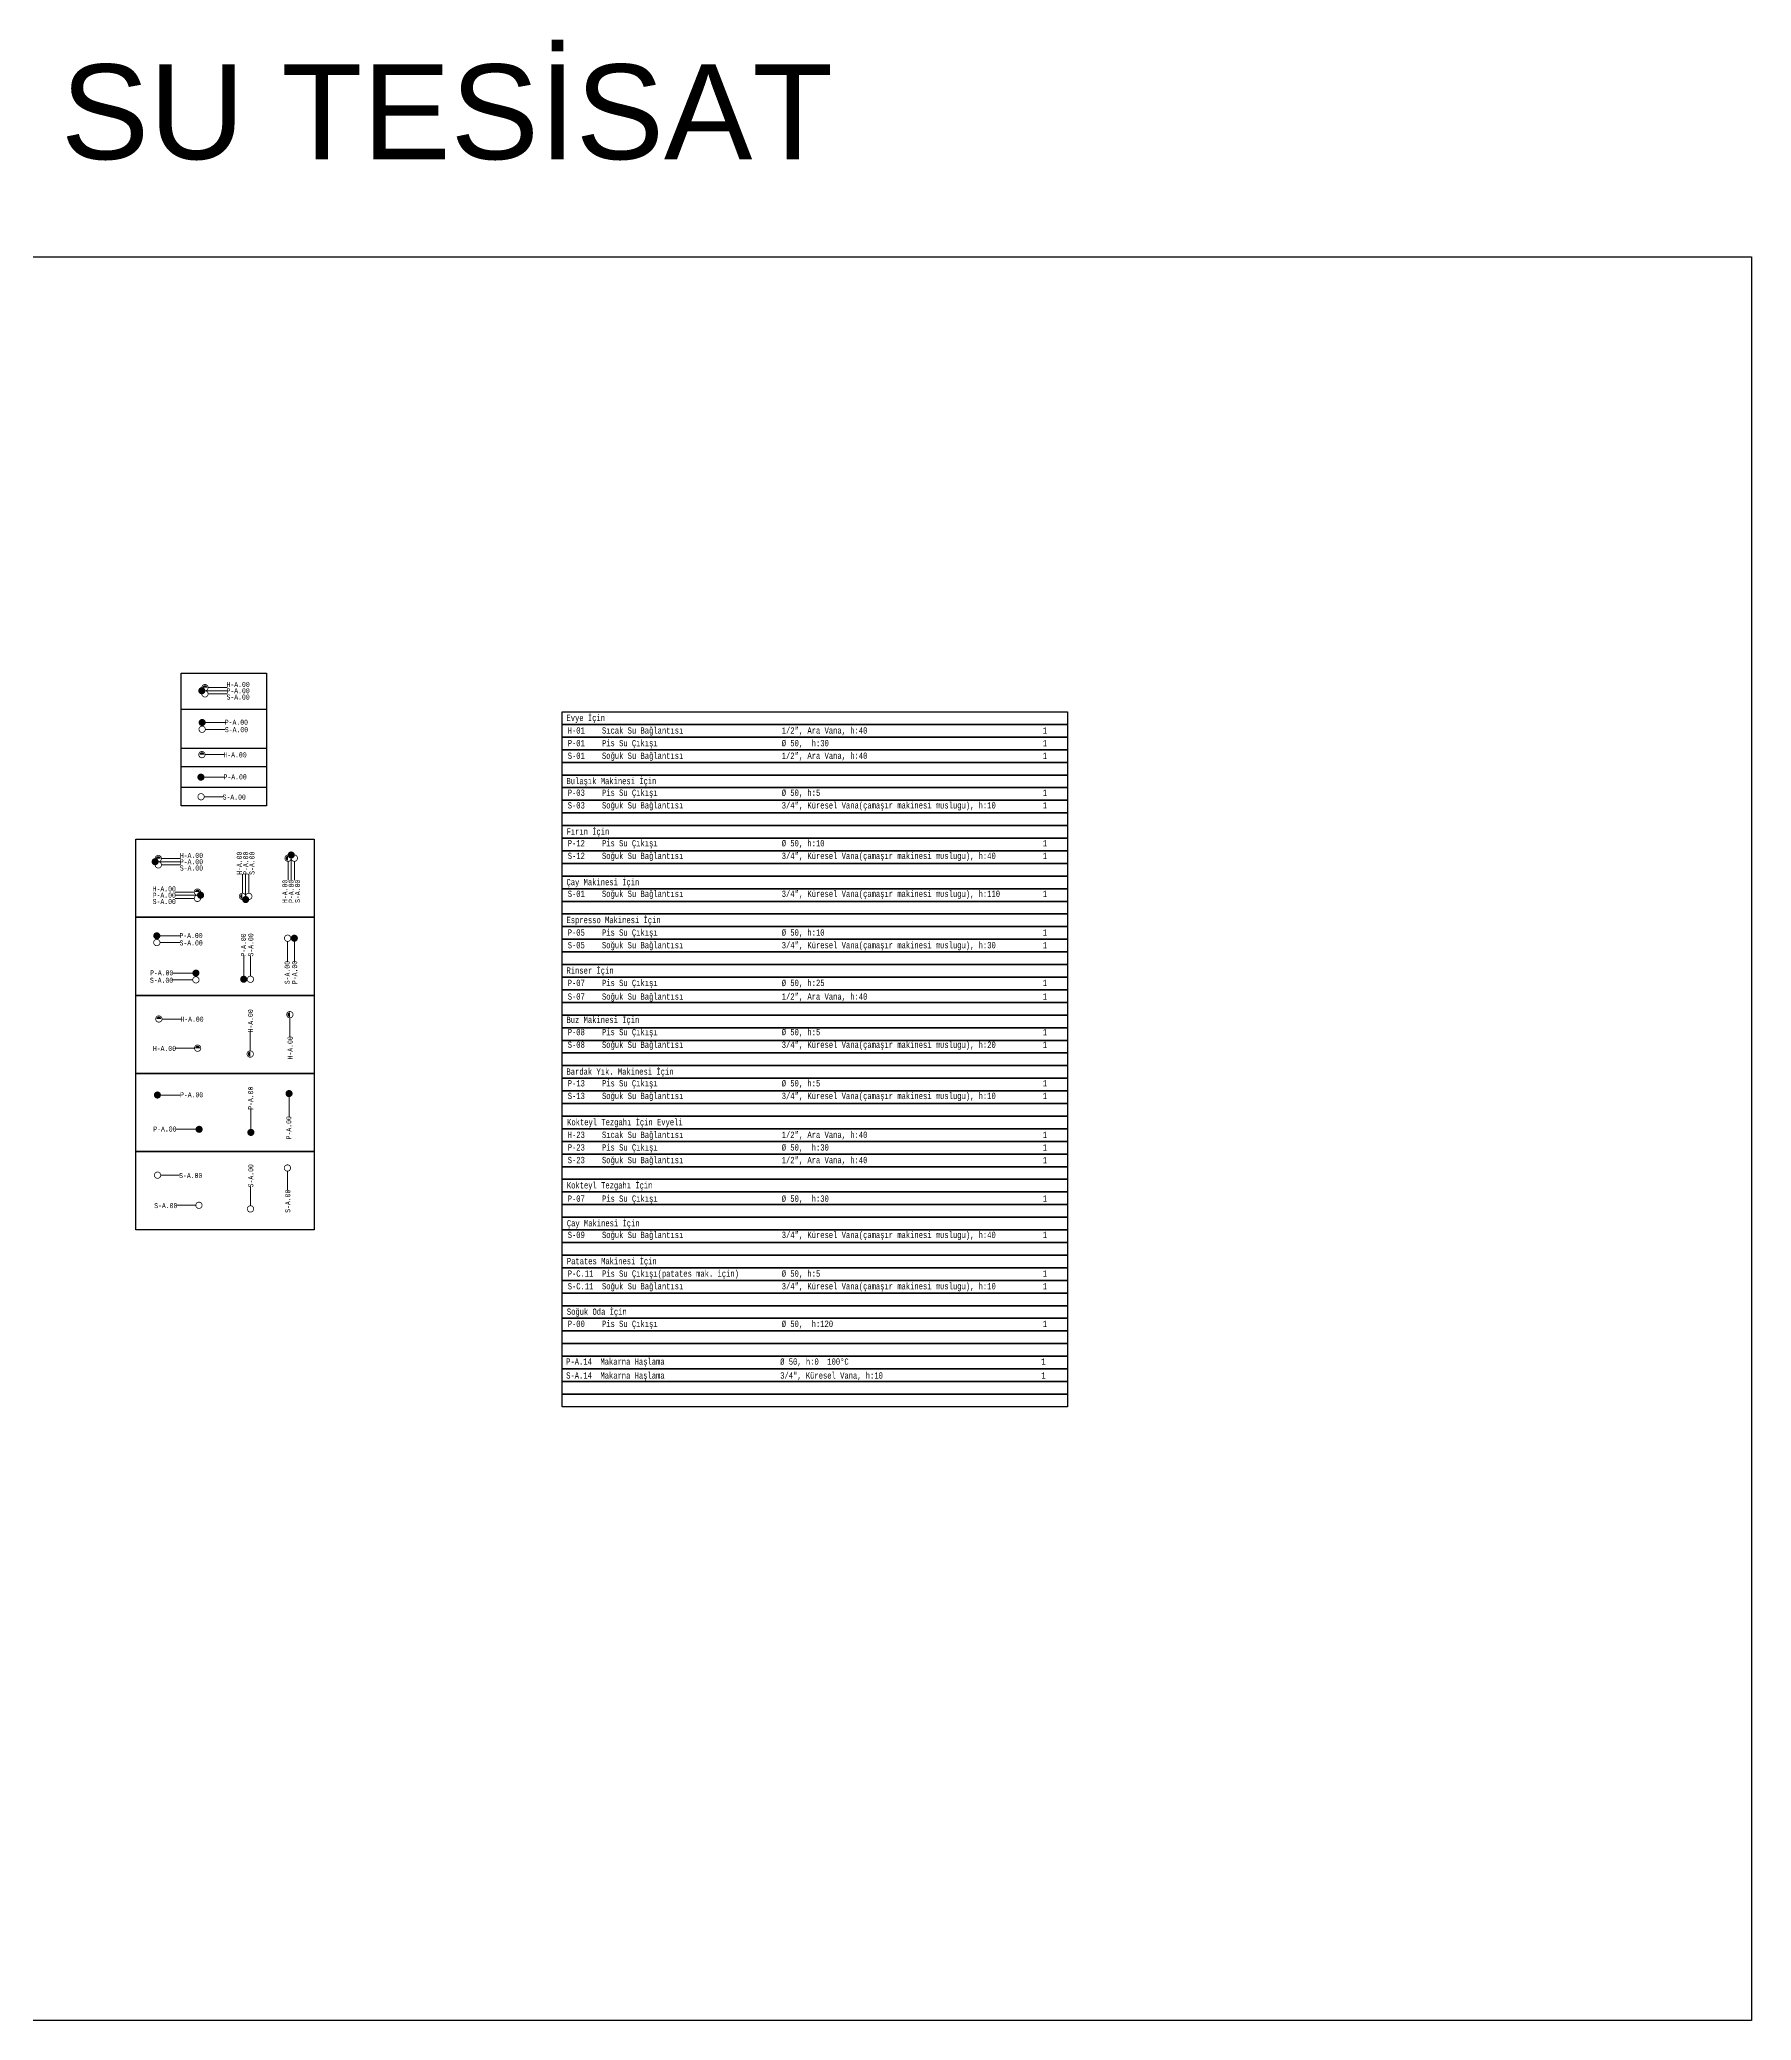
# Model space of a CAD drawing. Header units: millimetres. Extents: x -3516 to 33273, y -7531 to 724.
# Drawn here: x 20206 to 22917, y -7531 to -4396 of the extents above; entities that cross this region are included whole.
import ezdxf
from ezdxf.enums import TextEntityAlignment as Align

# ---------------------------------------------------------------- set-up
doc = ezdxf.new("R2010")
doc.units = ezdxf.units.MM
for name, color, linetype, lineweight in [('-DWG_ANA', 7, 'Continuous', 50), ('GRC- Yazı 1', 3, 'Continuous', 20), ('GRC-Ekipman', 4, 'Continuous', 25), ('PLAN', 253, 'Continuous', 15)]:
    doc.layers.add(name, color=color, linetype=linetype, lineweight=lineweight)
doc.layers.add('TES_SU', color=150, linetype='Continuous')
doc.styles.add('antet', font='', dxfattribs={"width": 0.8})
doc.styles.add('ekp-yazı', font='arial.ttf', dxfattribs={"height": 10})
doc.styles.get('antet').set_extended_font_data('Monospac821 BT')

# ---------------------------------------------------------------- blocks, each defined once
blk = doc.blocks.new('*U128')
at = {"layer": 'GRC-Ekipman', "color": 5, "lineweight": 25}
blk.add_lwpolyline([(-10, -400), (-10, 400), (10, 400), (10, -400)], close=True, dxfattribs=at)
blk = doc.blocks.new('*U129')
at = {"layer": 'GRC-Ekipman', "color": 0, "linetype": 'ByBlock', "lineweight": -2, "transparency": 16777216}
for p in [(0, 0), (20, 0), (40, 0), (60, 0), (80, 0), (100, 0), (120, 0), (140, 0), (160, 0), (180, 0), (200, 0), (220, 0), (240, 0), (260, 0), (280, 0), (300, 0), (320, 0), (340, 0), (360, 0), (380, 0), (400, 0), (420, 0), (440, 0), (460, 0), (480, 0), (500, 0), (520, 0), (540, 0), (560, 0), (580, 0), (600, 0), (620, 0), (640, 0), (660, 0), (680, 0), (700, 0), (720, 0), (740, 0), (760, 0), (780, 0), (800, 0), (820, 0), (840, 0), (860, 0), (880, 0), (900, 0), (920, 0), (940, 0), (960, 0), (980, 0), (1000, 0), (1020, 0), (1040, 0), (1060, 0), (1080, 0)]:
    blk.add_blockref('*U128', p, dxfattribs=at)
blk = doc.blocks.new('v-sp')
at = {"layer": 'TES_SU', "linetype": 'Continuous', "const_width": 5.58}
blk.add_lwpolyline([(-2.8, 0, 1), (2.8, 0, 1)], format="xyb", close=True, dxfattribs=at)
blk = doc.blocks.new('v-sg')
at = {"layer": 'TES_SU', "linetype": 'Continuous', "const_width": 1.2}
blk.add_lwpolyline([(-5, 0, 1), (5, 0, 1)], format="xyb", close=True, dxfattribs=at)
blk = doc.blocks.new('v-h')
at = {"layer": 'TES_SU', "linetype": 'Continuous', "const_width": 1.2}
blk.add_lwpolyline([(0, -5, 1), (0, 5, 1)], format="xyb", close=True, dxfattribs=at)
at = {"layer": 'TES_SU', "linetype": 'Continuous', "const_width": 3.744}
for points in [[(0, 1.872, 0.41421356), (-1.872, 0, 1)], [(-1.872, 0, 0.41421356), (0, -1.872, 1)]]:
    blk.add_lwpolyline(points, format="xyb", dxfattribs=at)
blk = doc.blocks.new('A$Cb8a359cd')
at = {"layer": 'TES_SU', "linetype": 'Continuous', "lineweight": 9, "elevation": -1}
for points in [[(7.8, 14.2), (42.8, 14.2)], [(12.8, 9.2), (42.8, 9.2)]]:
    blk.add_lwpolyline(points, dxfattribs=at)
at = {"layer": 'TES_SU', "linetype": 'Continuous', "lineweight": 15, "elevation": -1}
blk.add_lwpolyline([(12.8, 19.2), (42.8, 19.2)], dxfattribs=at)
at = {"linetype": 'Continuous', "xscale": -1, "rotation": 180.0000144432819}
for name, p in [('v-sp', (2.8, 14.2, -1)), ('v-sg', (7.8, 9.2, -1))]:
    blk.add_blockref(name, p, dxfattribs=at)
at = {"layer": 'PLAN', "linetype": 'Continuous', "xscale": -1, "rotation": 90.00001444328186}
blk.add_blockref('v-h', (7.8, 19.2, -1), dxfattribs=at)
at = {"layer": 'TES_SU', "linetype": 'Continuous', "style": 'antet', "width": 0.8}
for tag, p in [('S-A.00', (60.3, 4.2)), ('H-A.00', (60.3, 24.2)), ('P-A.00', (60.3, 14.2))]:
    blk.add_attdef(tag, text='', height=8, rotation=0, dxfattribs=at).set_placement(p, align=Align.MIDDLE)
blk = doc.blocks.new('A$C19a315f3')
at = {"layer": 'TES_SU', "linetype": 'Continuous', "lineweight": 15, "elevation": -1}
blk.add_lwpolyline([(10, 5), (40, 5)], dxfattribs=at)
at = {"layer": 'PLAN', "linetype": 'Continuous', "xscale": -1, "rotation": 90.00001444328186}
blk.add_blockref('v-h', (5, 5, -1), dxfattribs=at)
at = {"layer": 'TES_SU', "linetype": 'Continuous', "style": 'antet', "width": 0.8}
blk.add_attdef('H-A.00', text='', height=8, rotation=0, dxfattribs=at).set_placement((57.5, 4.6), align=Align.MIDDLE)
blk = doc.blocks.new('A$Ce90b04da')
at = {"layer": 'TES_SU', "linetype": 'Continuous', "lineweight": 9, "elevation": -1}
blk.add_lwpolyline([(10, 5), (40, 5)], dxfattribs=at)
at = {"linetype": 'Continuous', "xscale": -1, "rotation": 180.0000144432819}
blk.add_blockref('v-sg', (5, 5, -1), dxfattribs=at)
at = {"layer": 'TES_SU', "linetype": 'Continuous', "style": 'antet', "width": 0.8}
blk.add_attdef('S-A.00', text='', height=8, rotation=0, dxfattribs=at).set_placement((57.5, 4.5), align=Align.MIDDLE)
blk = doc.blocks.new('A$C22fc1eed')
at = {"layer": 'TES_SU', "linetype": 'Continuous', "lineweight": 9, "elevation": -1}
blk.add_lwpolyline([(7.8, 3.7), (39.1, 3.7)], dxfattribs=at)
at = {"linetype": 'Continuous', "xscale": -1, "rotation": 180.0000144432819}
blk.add_blockref('v-sp', (2.8, 3.7, -1), dxfattribs=at)
at = {"layer": 'TES_SU', "linetype": 'Continuous', "style": 'antet', "width": 0.8}
blk.add_attdef('P-A.00', text='', height=8, rotation=0, dxfattribs=at).set_placement((57, 4.1), align=Align.MIDDLE)
blk = doc.blocks.new('A$C92c2d884')
at = {"layer": 'TES_SU', "linetype": 'Continuous', "lineweight": 9, "elevation": -1}
for points in [[(10, 15.7), (41.3, 15.7)], [(10.2, 4.9), (41.4, 4.9)]]:
    blk.add_lwpolyline(points, dxfattribs=at)
at = {"linetype": 'Continuous', "xscale": -1, "rotation": 180.0000144432819}
for name, p in [('v-sp', (5, 15.7, -1)), ('v-sg', (5, 5, -1))]:
    blk.add_blockref(name, p, dxfattribs=at)
at = {"layer": 'TES_SU', "linetype": 'Continuous', "style": 'antet', "width": 0.8}
for tag, p in [('S-A.00', (59.4, 4.4)), ('P-A.00', (59.2, 16.1))]:
    blk.add_attdef(tag, text='', height=8, rotation=0, dxfattribs=at).set_placement(p, align=Align.MIDDLE)

msp = doc.modelspace()

# ---------------------------------------------------------------- linework, layer by layer
for p, q in [((20430.768, -5455.949), (20565.901, -5455.949)), ((20430.768, -5517.546), (20565.901, -5517.546)), ((20430.768, -5546.567), (20565.901, -5546.567)), ((20430.768, -5579.143), (20565.901, -5579.143))]:
    msp.add_line(p, q)
msp.add_lwpolyline([(18598.793, -4739.843), (22917.079, -4739.843), (22917.079, -7531.4), (18598.793, -7531.4)])
for points in [[(20430.768, -5399.09), (20565.901, -5399.09), (20565.901, -5608.757), (20430.768, -5608.757)], [(20358.648, -5661.561), (20641.272, -5661.561), (20641.272, -5785.207), (20358.648, -5785.207)], [(20358.648, -5785.207), (20641.272, -5785.207), (20641.272, -5908.853), (20358.648, -5908.853)], [(20358.648, -5908.853), (20641.272, -5908.853), (20641.272, -6032.498), (20358.648, -6032.498)], [(20358.648, -6032.498), (20641.272, -6032.498), (20641.272, -6156.144), (20358.648, -6156.144)], [(20358.648, -6156.144), (20641.272, -6156.144), (20641.272, -6279.79), (20358.648, -6279.79)]]:
    msp.add_lwpolyline(points, close=True)

# ---------------------------------------------------------------- block references
for name, p, values in [('A$Cb8a359cd', (20460.424, -5440.889), {'H-A.00': 'H-A.00', 'S-A.00': 'S-A.00', 'P-A.00': 'P-A.00'}), ('A$C92c2d884', (20458.762, -5492.643), {'S-A.00': 'S-A.00', 'P-A.00': 'P-A.00'}), ('A$C19a315f3', (20458.395, -5532.82), {'H-A.00': 'H-A.00'}), ('A$C22fc1eed', (20459.053, -5567.17), {'P-A.00': 'P-A.00'}), ('A$Ce90b04da', (20457.08, -5599.502), {'S-A.00': 'S-A.00'}), ('A$Cb8a359cd', (20386.547, -5711.496), {'H-A.00': 'H-A.00', 'S-A.00': 'S-A.00', 'P-A.00': 'P-A.00'}), ('A$C92c2d884', (20386.974, -5830.251), {'S-A.00': 'S-A.00', 'P-A.00': 'P-A.00'}), ('A$C19a315f3', (20390.22, -5951.28), {'H-A.00': 'H-A.00'}), ('A$C22fc1eed', (20390.116, -6070.288), {'P-A.00': 'P-A.00'}), ('A$Ce90b04da', (20388.157, -6198.527), {'S-A.00': 'S-A.00'})]:
    msp.add_blockref(name, p).add_auto_attribs(values)
for name, p, rotation, values in [('A$Cb8a359cd', (20546.859, -5759.967), 90, {'H-A.00': 'H-A.00', 'S-A.00': 'S-A.00', 'P-A.00': 'P-A.00'}), ('A$C92c2d884', (20545.259, -5888.366), 90, {'S-A.00': 'S-A.00', 'P-A.00': 'P-A.00'}), ('A$C19a315f3', (20544.898, -6006.74, 1), 90.00000000000001, {'H-A.00': 'H-A.00'}), ('A$C22fc1eed', (20544.668, -6128.595), 89.99999999999999, {'P-A.00': 'P-A.00'}), ('A$Ce90b04da', (20545.319, -6251.905), 90, {'S-A.00': 'S-A.00'})]:
    msp.add_blockref(name, p, dxfattribs=dict(rotation=rotation)).add_auto_attribs(values)
ref = msp.add_blockref('A$Cb8a359cd', (20618.978, -5683.878), dxfattribs=dict(xscale=-1, rotation=90))
ref.add_attrib('H-A.00', 'H-A.00', dxfattribs={"layer": 'TES_SU', "linetype": 'Continuous', "height": 8, "rotation": 89.999986, "style": 'antet', "width": 0.8}).set_placement((20594.764, -5744.196, 0), align=Align.MIDDLE)
ref.add_attrib('S-A.00', 'S-A.00', dxfattribs={"layer": 'TES_SU', "linetype": 'Continuous', "height": 8, "rotation": 89.999986, "style": 'antet', "width": 0.8}).set_placement((20614.764, -5744.196, 0), align=Align.MIDDLE)
ref.add_attrib('P-A.00', 'P-A.00', dxfattribs={"layer": 'TES_SU', "linetype": 'Continuous', "height": 8, "rotation": 89.999986, "style": 'antet', "width": 0.8}).set_placement((20604.764, -5744.196, 0), align=Align.MIDDLE)
ref = msp.add_blockref('A$Cb8a359cd', (20464.102, -5764.491), dxfattribs=dict(xscale=-1))
ref.add_attrib('H-A.00', 'H-A.00', dxfattribs={"layer": 'TES_SU', "linetype": 'Continuous', "height": 8, "rotation": 359.999986, "style": 'antet', "width": 0.8}).set_placement((20403.784, -5740.278, 0), align=Align.MIDDLE)
ref.add_attrib('S-A.00', 'S-A.00', dxfattribs={"layer": 'TES_SU', "linetype": 'Continuous', "height": 8, "rotation": 359.999986, "style": 'antet', "width": 0.8}).set_placement((20403.784, -5760.278, 0), align=Align.MIDDLE)
ref.add_attrib('P-A.00', 'P-A.00', dxfattribs={"layer": 'TES_SU', "linetype": 'Continuous', "height": 8, "rotation": 359.999986, "style": 'antet', "width": 0.8}).set_placement((20403.784, -5750.278, 0), align=Align.MIDDLE)
ref = msp.add_blockref('A$C92c2d884', (20594.1, -5813.375), dxfattribs=dict(rotation=270))
ref.add_attrib('S-A.00', 'S-A.00', dxfattribs={"layer": 'TES_SU', "linetype": 'Continuous', "height": 8, "rotation": 90.000014, "style": 'antet', "width": 0.8}).set_placement((20598.462, -5872.786, 0), align=Align.MIDDLE)
ref.add_attrib('P-A.00', 'P-A.00', dxfattribs={"layer": 'TES_SU', "linetype": 'Continuous', "height": 8, "rotation": 90.000014, "style": 'antet', "width": 0.8}).set_placement((20610.245, -5872.587, 0), align=Align.MIDDLE)
ref = msp.add_blockref('A$C92c2d884', (20458.907, -5889.287), dxfattribs=dict(xscale=-1))
ref.add_attrib('S-A.00', 'S-A.00', dxfattribs={"layer": 'TES_SU', "linetype": 'Continuous', "height": 8, "rotation": 359.999986, "style": 'antet', "width": 0.8}).set_placement((20399.496, -5884.926, 0), align=Align.MIDDLE)
ref.add_attrib('P-A.00', 'P-A.00', dxfattribs={"layer": 'TES_SU', "linetype": 'Continuous', "height": 8, "rotation": 359.999986, "style": 'antet', "width": 0.8}).set_placement((20399.696, -5873.143, 0), align=Align.MIDDLE)
ref = msp.add_blockref('A$C19a315f3', (20607.657, -5934.387, 1), dxfattribs=dict(xscale=-1, rotation=90))
ref.add_attrib('H-A.00', 'H-A.00', dxfattribs={"layer": 'TES_SU', "linetype": 'Continuous', "height": 8, "rotation": 89.999986, "style": 'antet', "width": 0.8}).set_placement((20603.062, -5991.916, 1), align=Align.MIDDLE)
ref = msp.add_blockref('A$C19a315f3', (20461.632, -5997.445), dxfattribs=dict(xscale=-1))
ref.add_attrib('H-A.00', 'H-A.00', dxfattribs={"layer": 'TES_SU', "linetype": 'Continuous', "height": 8, "rotation": 359.999986, "style": 'antet', "width": 0.8}).set_placement((20404.103, -5992.85, 0), align=Align.MIDDLE)
ref = msp.add_blockref('A$C22fc1eed', (20605.09, -6061.445), dxfattribs=dict(xscale=-1, rotation=90))
ref.add_attrib('P-A.00', 'P-A.00', dxfattribs={"layer": 'TES_SU', "linetype": 'Continuous', "height": 8, "rotation": 89.999986, "style": 'antet', "width": 0.8}).set_placement((20600.949, -6118.446, 0), align=Align.MIDDLE)
ref = msp.add_blockref('A$C22fc1eed', (20461.79, -6124.585), dxfattribs=dict(xscale=-1))
ref.add_attrib('P-A.00', 'P-A.00', dxfattribs={"layer": 'TES_SU', "linetype": 'Continuous', "height": 8, "rotation": 359.999986, "style": 'antet', "width": 0.8}).set_placement((20404.79, -6120.445, 0), align=Align.MIDDLE)
ref = msp.add_blockref('A$Ce90b04da', (20603.805, -6177.115), dxfattribs=dict(xscale=-1, rotation=90))
ref.add_attrib('S-A.00', 'S-A.00', dxfattribs={"layer": 'TES_SU', "linetype": 'Continuous', "height": 8, "rotation": 89.999986, "style": 'antet', "width": 0.8}).set_placement((20599.335, -6234.644, 0), align=Align.MIDDLE)
ref = msp.add_blockref('A$Ce90b04da', (20463.72, -6246.141), dxfattribs=dict(xscale=-1))
ref.add_attrib('S-A.00', 'S-A.00', dxfattribs={"layer": 'TES_SU', "linetype": 'Continuous', "height": 8, "rotation": 359.999986, "style": 'antet', "width": 0.8}).set_placement((20406.191, -6241.671, 0), align=Align.MIDDLE)
at = {"layer": 'GRC-Ekipman', "color": 5, "lineweight": 25, "rotation": 270.0000000000074}
msp.add_blockref('*U129', (21434.044, -5470.046), dxfattribs=at)

# ---------------------------------------------------------------- texts
at = {"layer": '-DWG_ANA', "linetype": 'Continuous', "style": 'antet', "width": 0.8}
for s, p in [('Evye İçin', (21040.742, -5474.538)), ('Bulaşık Makinesi İçin', (21040.742, -5574.538)), ('Fırın İçin', (21040.742, -5654.538)), ('Çay Makinesi İçin', (21040.742, -5734.538)), ('Espresso Makinesi İçin', (21040.742, -5794.538)), ('Rinser İçin', (21040.742, -5874.538)), ('Buz Makinesi İçin', (21040.742, -5952.502)), ('Bardak Yık. Makinesi İçin', (21040.742, -6034.538)), ('Kokteyl Tezgahı İçin Evyeli', (21041.735, -6114.538)), ('Kokteyl Tezgahı İçin', (21041.295, -6214.538)), ('Çay Makinesi İçin', (21041.295, -6274.538)), ('Patates Makinesi İçin', (21041.295, -6334.538)), ('Soğuk Oda İçin', (21041.295, -6414.538))]:
    msp.add_text(s, height=10, dxfattribs=at).set_placement(p)
at = {"layer": 'GRC- Yazı 1', "color": 5, "style": 'ekp-yazı'}
msp.add_text('SU TESİSAT', height=150.0627, dxfattribs=at).set_placement((20240.041, -4585.212))
at = {"layer": 'TES_SU', "linetype": 'Continuous', "style": 'antet', "width": 0.8}
for s, p in [(' H-01    Sıcak Su Bağlantısı                       1/2", Ara Vana, h:40                                         1', (21035.907, -5494.531)), (' P-01    Pis Su Çıkışı                             Ø 50,  h:30                                                  1', (21035.907, -5514.531)), (' S-01    Soğuk Su Bağlantısı                       1/2", Ara Vana, h:40                                         1', (21035.907, -5534.531)), (' S-03    Soğuk Su Bağlantısı                       3/4", Küresel Vana(çamaşır makinesi muslugu), h:10           1', (21035.907, -5613.031)), (' P-03    Pis Su Çıkışı                             Ø 50, h:5                                                    1', (21035.907, -5593.031)), (' P-12    Pis Su Çıkışı                             Ø 50, h:10                                                   1', (21035.907, -5673.031)), (' S-12    Soğuk Su Bağlantısı                       3/4", Küresel Vana(çamaşır makinesi muslugu), h:40           1', (21035.907, -5693.031)), (' S-01    Soğuk Su Bağlantısı                       3/4", Küresel Vana(çamaşır makinesi muslugu), h:110          1', (21035.907, -5753.031)), (' S-05    Soğuk Su Bağlantısı                       3/4", Küresel Vana(çamaşır makinesi muslugu), h:30           1', (21035.907, -5834.354)), (' P-05    Pis Su Çıkışı                             Ø 50, h:10                                                   1', (21035.907, -5814.354)), (' P-07    Pis Su Çıkışı                             Ø 50, h:25                                                   1', (21035.907, -5894.169)), (' S-07    Soğuk Su Bağlantısı                       1/2", Ara Vana, h:40                                         1', (21035.907, -5915.669)), (' S-08    Soğuk Su Bağlantısı                       3/4", Küresel Vana(çamaşır makinesi muslugu), h:20           1', (21035.907, -5991.963)), (' P-08    Pis Su Çıkışı                             Ø 50, h:5                                                    1', (21035.907, -5971.963)), (' P-13    Pis Su Çıkışı                             Ø 50, h:5                                                    1', (21035.907, -6053.031)), (' S-13    Soğuk Su Bağlantısı                       3/4", Küresel Vana(çamaşır makinesi muslugu), h:10           1', (21035.907, -6073.031)), (' H-23    Sıcak Su Bağlantısı                       1/2", Ara Vana, h:40                                         1', (21035.907, -6134.531)), (' P-23    Pis Su Çıkışı                             Ø 50,  h:30                                                  1', (21035.907, -6154.531)), (' S-23    Soğuk Su Bağlantısı                       1/2", Ara Vana, h:40                                         1', (21035.907, -6174.531)), (' P-07    Pis Su Çıkışı                             Ø 50,  h:30                                                  1', (21035.907, -6235.599)), (' S-09    Soğuk Su Bağlantısı                       3/4", Küresel Vana(çamaşır makinesi muslugu), h:40           1', (21035.907, -6293.031)), (' S-C.11  Soğuk Su Bağlantısı                       3/4", Küresel Vana(çamaşır makinesi muslugu), h:10           1', (21035.907, -6374.233)), (' P-C.11  Pis Su Çıkışı(patates mak. için)          Ø 50, h:5                                                    1', (21035.907, -6354.233)), (' P-00    Pis Su Çıkışı                             Ø 50,  h:120                                                 1', (21035.907, -6433.736)), (' P-A.14  Makarna Haşlama                           Ø 50, h:0  100°C                                             1', (21033.461, -6493.545)), (' S-A.14  Makarna Haşlama                           3/4", Küresel Vana, h:10                                     1', (21033.461, -6515.558))]:
    msp.add_text(s, height=10, dxfattribs=at).set_placement(p)

doc.saveas('drawing.dxf')
